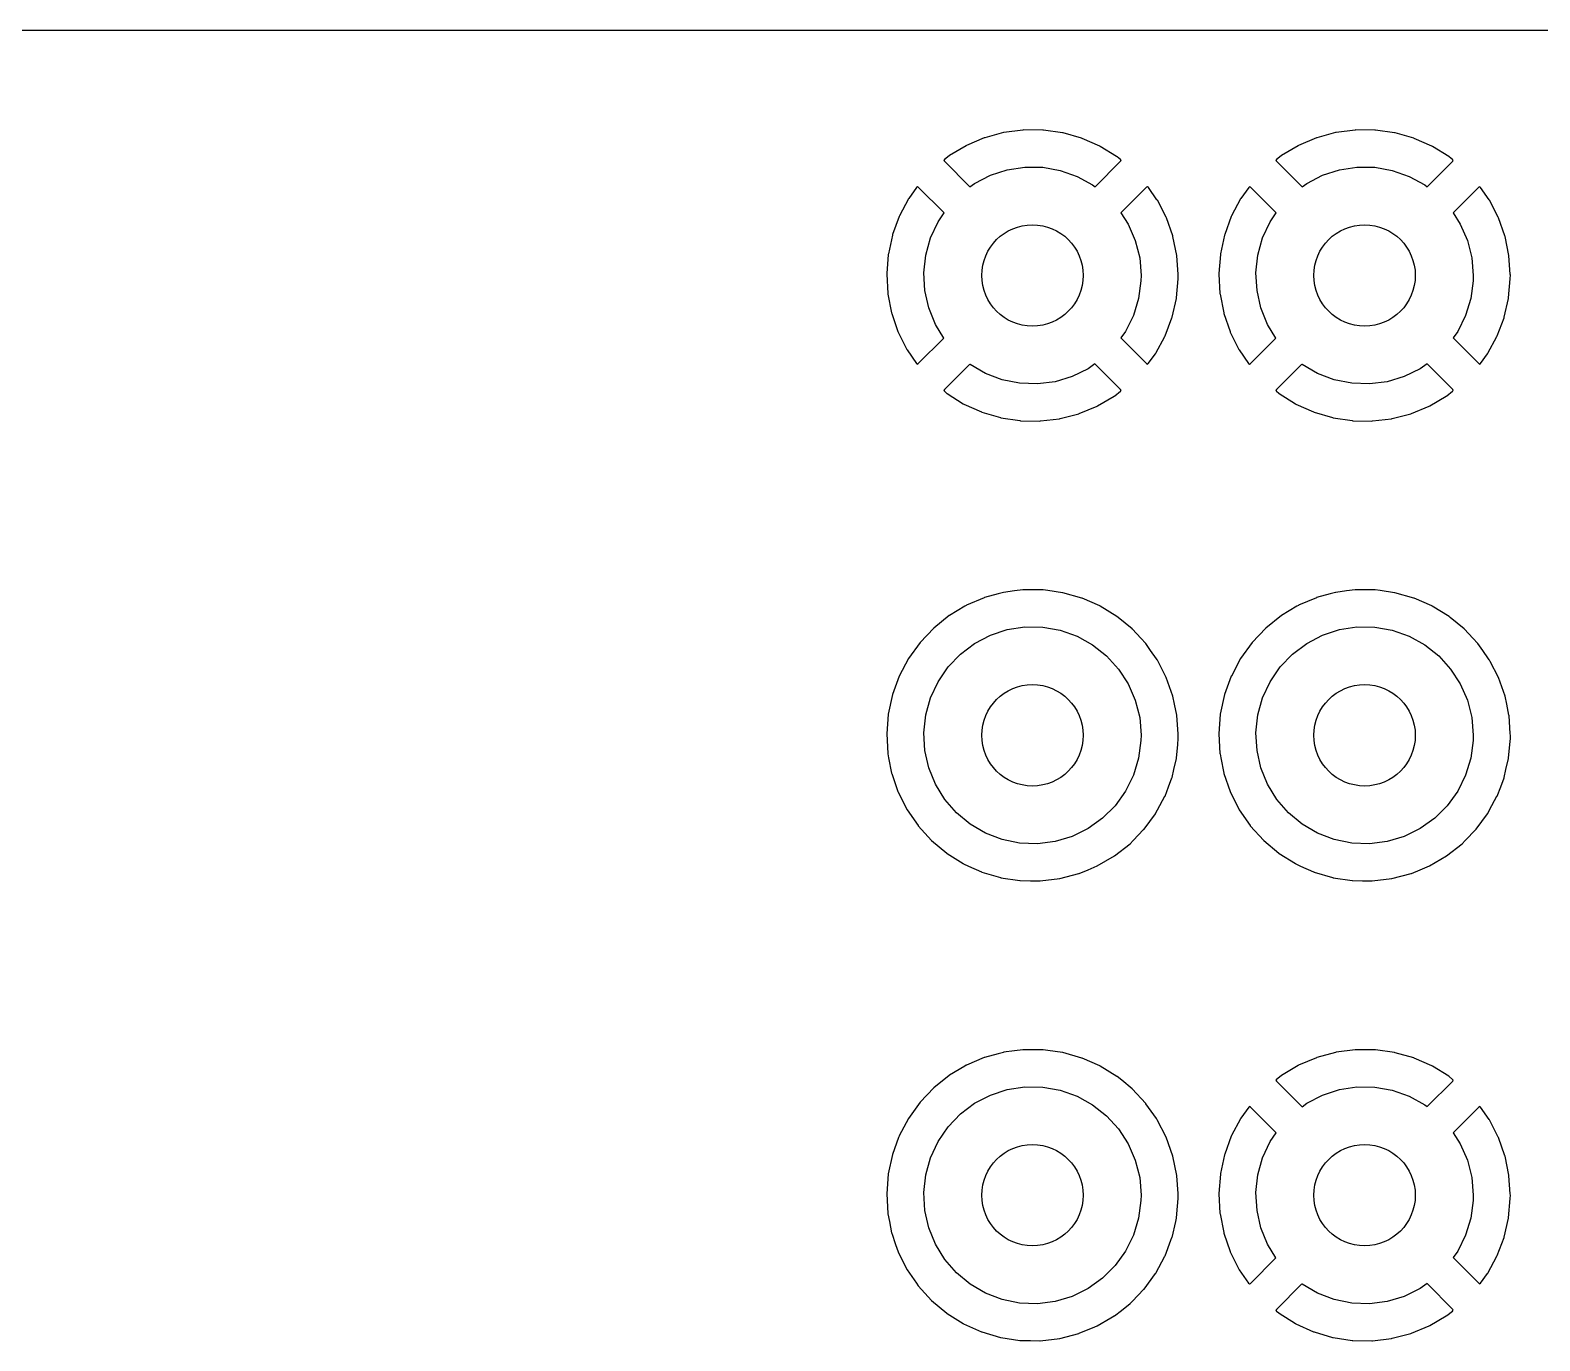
# Model space of a CAD drawing. Extents: x 108 to 192, y -154 to -46.
# Drawn here: x 151.26 to 172.1, y -64.33 to -46.23 of the extents above; entities that cross this region are included whole.
import ezdxf

# ---------------------------------------------------------------- set-up
doc = ezdxf.new("R2010")
doc.units = 0
doc.layers.add('BLACK', color=7, linetype='CONTINUOUS')

msp = doc.modelspace()

# ---------------------------------------------------------------- linework, layer by layer
at = {"layer": 'BLACK', "linetype": 'CONTINUOUS'}
for p, q in [((140.783, -46.2285), (187.326, -46.2285)), ((164.434, -47.7159), (164.19, -47.82)), ((164.442, -47.7131), (164.434, -47.7159)), ((164.698, -47.6431), (164.442, -47.7131)), ((164.706, -47.6415), (164.698, -47.6431)), ((164.969, -47.6068), (164.706, -47.6415)), ((164.978, -47.6063), (164.969, -47.6068)), ((165.243, -47.6077), (164.978, -47.6063)), ((165.252, -47.6083), (165.243, -47.6077)), ((165.514, -47.6457), (165.252, -47.6083)), ((165.523, -47.6475), (165.514, -47.6457)), ((165.778, -47.7201), (165.523, -47.6475)), ((165.786, -47.723), (165.778, -47.7201)), ((166.029, -47.8296), (165.786, -47.723)), ((169.019, -47.7159), (168.775, -47.82)), ((169.027, -47.7131), (169.019, -47.7159)), ((169.283, -47.6431), (169.027, -47.7131)), ((169.291, -47.6415), (169.283, -47.6431)), ((169.554, -47.6068), (169.291, -47.6415)), ((169.563, -47.6063), (169.554, -47.6068)), ((169.828, -47.6077), (169.563, -47.6063)), ((169.837, -47.6083), (169.828, -47.6077)), ((170.099, -47.6457), (169.837, -47.6083)), ((170.108, -47.6475), (170.099, -47.6457)), ((170.363, -47.7201), (170.108, -47.6475)), ((170.371, -47.723), (170.363, -47.7201)), ((170.614, -47.8296), (170.371, -47.723)), ((164.183, -47.8239), (163.955, -47.9601)), ((164.19, -47.82), (164.183, -47.8239)), ((166.036, -47.8336), (166.029, -47.8296)), ((166.262, -47.9722), (166.036, -47.8336)), ((168.768, -47.8239), (168.54, -47.9601)), ((168.775, -47.82), (168.768, -47.8239)), ((170.621, -47.8336), (170.614, -47.8296)), ((170.847, -47.9722), (170.621, -47.8336)), ((163.885, -48.0154), (163.877, -48.0275)), ((163.877, -48.0275), (163.883, -48.0388)), ((163.883, -48.0388), (164.237, -48.3932)), ((163.948, -47.965), (163.885, -48.0154)), ((163.955, -47.9601), (163.948, -47.965)), ((164.752, -48.1558), (164.995, -48.1187)), ((164.995, -48.1187), (165.241, -48.1217)), ((165.241, -48.1217), (165.483, -48.1648)), ((165.964, -48.3921), (166.317, -48.0392)), ((166.269, -47.9771), (166.262, -47.9722)), ((166.316, -48.0158), (166.269, -47.9771)), ((166.324, -48.026), (166.316, -48.0158)), ((166.317, -48.0392), (166.323, -48.0275)), ((166.323, -48.0275), (166.324, -48.026)), ((168.47, -48.0154), (168.462, -48.0275)), ((168.462, -48.0275), (168.468, -48.0388)), ((168.468, -48.0388), (168.822, -48.3932)), ((168.533, -47.965), (168.47, -48.0154)), ((168.54, -47.9601), (168.533, -47.965)), ((169.337, -48.1558), (169.58, -48.1187)), ((169.58, -48.1187), (169.826, -48.1217)), ((169.826, -48.1217), (170.068, -48.1648)), ((170.549, -48.3921), (170.902, -48.0392)), ((170.854, -47.9771), (170.847, -47.9722)), ((170.901, -48.0158), (170.854, -47.9771)), ((170.909, -48.026), (170.901, -48.0158)), ((170.902, -48.0392), (170.909, -48.026)), ((164.237, -48.3932), (164.301, -48.3457)), ((164.301, -48.3457), (164.519, -48.2322)), ((164.519, -48.2322), (164.752, -48.1558)), ((165.483, -48.1648), (165.715, -48.2468)), ((165.715, -48.2468), (165.93, -48.3656)), ((168.822, -48.3932), (168.886, -48.3457)), ((168.886, -48.3457), (169.104, -48.2322)), ((169.104, -48.2322), (169.337, -48.1558)), ((170.068, -48.1648), (170.3, -48.2468)), ((170.3, -48.2468), (170.515, -48.3656)), ((163.387, -48.5582), (163.263, -48.7926)), ((163.392, -48.5509), (163.387, -48.5582)), ((163.5, -48.4004), (163.392, -48.5509)), ((163.512, -48.3915), (163.5, -48.4004)), ((163.524, -48.398), (163.512, -48.3915)), ((163.879, -48.7527), (163.524, -48.398)), ((165.93, -48.3656), (165.964, -48.3921)), ((166.676, -48.3981), (166.322, -48.752)), ((166.69, -48.391), (166.676, -48.3981)), ((166.7, -48.3994), (166.69, -48.391)), ((166.819, -48.5689), (166.7, -48.3994)), ((167.972, -48.5582), (167.848, -48.7926)), ((167.977, -48.5509), (167.972, -48.5582)), ((168.085, -48.4004), (167.977, -48.5509)), ((168.097, -48.3915), (168.085, -48.4004)), ((168.109, -48.398), (168.097, -48.3915)), ((168.464, -48.7527), (168.109, -48.398)), ((170.515, -48.3656), (170.549, -48.3921)), ((171.261, -48.3981), (170.907, -48.752)), ((171.275, -48.391), (171.261, -48.3981)), ((171.285, -48.3994), (171.275, -48.391)), ((171.404, -48.5689), (171.285, -48.3994)), ((163.796, -48.8741), (163.879, -48.7527)), ((166.322, -48.752), (166.422, -48.9062)), ((166.824, -48.5762), (166.819, -48.5689)), ((166.945, -48.8119), (166.824, -48.5762)), ((168.381, -48.8741), (168.464, -48.7527)), ((170.907, -48.752), (171.007, -48.9062)), ((171.409, -48.5762), (171.404, -48.5689)), ((171.53, -48.8119), (171.409, -48.5762)), ((163.26, -48.8004), (163.169, -49.0494)), ((163.263, -48.7926), (163.26, -48.8004)), ((163.692, -49.0971), (163.796, -48.8741)), ((166.422, -48.9062), (166.52, -49.1316)), ((166.949, -48.8197), (166.945, -48.8119)), ((167.037, -49.0697), (166.949, -48.8197)), ((167.845, -48.8004), (167.754, -49.0494)), ((167.848, -48.7926), (167.845, -48.8004)), ((168.277, -49.0971), (168.381, -48.8741)), ((171.007, -48.9062), (171.105, -49.1316)), ((171.534, -48.8197), (171.53, -48.8119)), ((171.622, -49.0697), (171.534, -48.8197)), ((163.166, -49.0577), (163.11, -49.3168)), ((163.169, -49.0494), (163.166, -49.0577)), ((163.627, -49.3339), (163.692, -49.0971)), ((166.52, -49.1316), (166.58, -49.37)), ((167.039, -49.0779), (167.037, -49.0697)), ((167.093, -49.3376), (167.039, -49.0779)), ((167.751, -49.0577), (167.695, -49.3168)), ((167.754, -49.0494), (167.751, -49.0577)), ((168.212, -49.3339), (168.277, -49.0971)), ((171.105, -49.1316), (171.165, -49.37)), ((171.624, -49.0779), (171.622, -49.0697)), ((171.678, -49.3376), (171.624, -49.0779)), ((163.109, -49.3252), (163.088, -49.5897)), ((163.11, -49.3168), (163.109, -49.3252)), ((163.6, -49.5784), (163.627, -49.3339)), ((166.58, -49.37), (166.6, -49.615)), ((167.094, -49.3461), (167.093, -49.3376)), ((167.112, -49.5982), (167.094, -49.3461)), ((167.694, -49.3252), (167.673, -49.5897)), ((167.695, -49.3168), (167.694, -49.3252)), ((168.185, -49.5784), (168.212, -49.3339)), ((171.165, -49.37), (171.185, -49.615)), ((171.679, -49.3461), (171.678, -49.3376)), ((171.697, -49.5982), (171.679, -49.3461)), ((163.088, -49.5897), (163.088, -49.5982)), ((163.088, -49.5982), (163.103, -49.863)), ((163.615, -49.8238), (163.6, -49.5784)), ((167.113, -49.6125), (167.112, -49.5982)), ((167.673, -49.5897), (167.673, -49.5982)), ((167.673, -49.5982), (167.688, -49.863)), ((168.2, -49.8238), (168.185, -49.5784)), ((171.698, -49.6125), (171.697, -49.5982)), ((166.598, -49.6883), (166.566, -49.932)), ((166.6, -49.615), (166.598, -49.6883)), ((167.088, -49.9256), (167.112, -49.6596)), ((167.112, -49.6547), (167.113, -49.6175)), ((167.112, -49.6596), (167.112, -49.6547)), ((167.113, -49.6175), (167.113, -49.6125)), ((171.183, -49.6883), (171.151, -49.932)), ((171.185, -49.615), (171.183, -49.6883)), ((171.673, -49.9256), (171.697, -49.6596)), ((171.697, -49.6547), (171.698, -49.6175)), ((171.697, -49.6596), (171.697, -49.6547)), ((171.698, -49.6175), (171.698, -49.6125)), ((163.103, -49.863), (163.104, -49.8715)), ((163.104, -49.8715), (163.155, -50.1317)), ((163.669, -50.0636), (163.615, -49.8238)), ((166.566, -49.932), (166.495, -50.1672)), ((167.028, -50.1925), (167.087, -49.934)), ((167.087, -49.934), (167.088, -49.9256)), ((167.688, -49.863), (167.689, -49.8715)), ((167.689, -49.8715), (167.74, -50.1317)), ((168.254, -50.0636), (168.2, -49.8238)), ((171.151, -49.932), (171.08, -50.1672)), ((171.613, -50.1925), (171.672, -49.934)), ((171.672, -49.934), (171.673, -49.9256)), ((163.155, -50.1317), (163.157, -50.14)), ((163.157, -50.14), (163.243, -50.3909)), ((163.761, -50.2913), (163.669, -50.0636)), ((166.495, -50.1672), (166.386, -50.3876)), ((166.932, -50.4488), (167.025, -50.2007)), ((167.025, -50.2007), (167.028, -50.1925)), ((167.74, -50.1317), (167.742, -50.14)), ((167.742, -50.14), (167.828, -50.3909)), ((168.346, -50.2913), (168.254, -50.0636)), ((171.08, -50.1672), (170.971, -50.3876)), ((171.517, -50.4488), (171.61, -50.2007)), ((171.61, -50.2007), (171.613, -50.1925)), ((163.243, -50.3909), (163.246, -50.3988)), ((163.246, -50.3988), (163.366, -50.6357)), ((163.876, -50.4794), (163.761, -50.2913)), ((166.386, -50.3876), (166.321, -50.4772)), ((167.828, -50.3909), (167.831, -50.3988)), ((167.831, -50.3988), (167.951, -50.6357)), ((168.461, -50.4794), (168.346, -50.2913)), ((170.971, -50.3876), (170.906, -50.4772)), ((163.366, -50.6357), (163.37, -50.6431)), ((163.37, -50.6431), (163.499, -50.8312)), ((163.523, -50.8324), (163.876, -50.4794)), ((166.321, -50.4772), (166.676, -50.8315)), ((166.801, -50.6897), (166.928, -50.4566)), ((166.928, -50.4566), (166.932, -50.4488)), ((167.951, -50.6357), (167.955, -50.6431)), ((167.955, -50.6431), (168.084, -50.8312)), ((168.108, -50.8324), (168.461, -50.4794)), ((170.906, -50.4772), (171.261, -50.8315)), ((171.386, -50.6897), (171.513, -50.4566)), ((171.513, -50.4566), (171.517, -50.4488)), ((163.499, -50.8312), (163.51, -50.8396)), ((163.51, -50.8396), (163.523, -50.8324)), ((164.235, -50.8396), (163.883, -51.1913)), ((164.24, -50.8437), (164.235, -50.8396)), ((164.452, -50.9677), (164.24, -50.8437)), ((165.962, -50.8363), (165.868, -50.9034)), ((166.317, -51.1908), (165.962, -50.8363)), ((166.676, -50.8315), (166.688, -50.8382)), ((166.688, -50.8382), (166.699, -50.8295)), ((166.699, -50.8295), (166.797, -50.6969)), ((166.797, -50.6969), (166.801, -50.6897)), ((168.084, -50.8312), (168.095, -50.8396)), ((168.095, -50.8396), (168.108, -50.8324)), ((168.82, -50.8396), (168.468, -51.1913)), ((168.825, -50.8437), (168.82, -50.8396)), ((169.037, -50.9677), (168.825, -50.8437)), ((170.547, -50.8363), (170.453, -50.9034)), ((170.902, -51.1908), (170.547, -50.8363)), ((171.261, -50.8315), (171.273, -50.8382)), ((171.273, -50.8382), (171.284, -50.8295)), ((171.284, -50.8295), (171.382, -50.6969)), ((171.382, -50.6969), (171.386, -50.6897)), ((164.682, -51.0554), (164.452, -50.9677)), ((164.922, -51.1044), (164.682, -51.0554)), ((165.647, -51.0116), (165.412, -51.0822)), ((165.868, -50.9034), (165.647, -51.0116)), ((169.267, -51.0554), (169.037, -50.9677)), ((169.507, -51.1044), (169.267, -51.0554)), ((170.232, -51.0116), (169.997, -51.0822)), ((170.453, -50.9034), (170.232, -51.0116)), ((163.883, -51.1913), (163.876, -51.2047)), ((163.876, -51.2047), (163.883, -51.2146)), ((163.883, -51.2146), (163.914, -51.2406)), ((163.914, -51.2406), (163.921, -51.2456)), ((163.921, -51.2456), (164.145, -51.3865)), ((165.168, -51.1135), (164.922, -51.1044)), ((165.412, -51.0822), (165.168, -51.1135)), ((166.235, -51.277), (166.315, -51.2143)), ((166.315, -51.2143), (166.322, -51.2047)), ((166.323, -51.2024), (166.317, -51.1908)), ((166.322, -51.2047), (166.323, -51.2024)), ((168.468, -51.1913), (168.461, -51.2047)), ((168.461, -51.2047), (168.468, -51.2146)), ((168.468, -51.2146), (168.499, -51.2406)), ((168.499, -51.2406), (168.506, -51.2456)), ((168.506, -51.2456), (168.73, -51.3865)), ((169.753, -51.1135), (169.507, -51.1044)), ((169.997, -51.0822), (169.753, -51.1135)), ((170.82, -51.277), (170.9, -51.2143)), ((170.9, -51.2143), (170.908, -51.2024)), ((170.908, -51.2024), (170.902, -51.1908)), ((164.145, -51.3865), (164.153, -51.3906)), ((164.153, -51.3906), (164.395, -51.4997)), ((165.746, -51.5209), (165.991, -51.4194)), ((165.991, -51.4194), (165.999, -51.4156)), ((165.999, -51.4156), (166.228, -51.2818)), ((166.228, -51.2818), (166.235, -51.277)), ((168.73, -51.3865), (168.738, -51.3906)), ((168.738, -51.3906), (168.98, -51.4997)), ((170.331, -51.5209), (170.576, -51.4194)), ((170.576, -51.4194), (170.584, -51.4156)), ((170.584, -51.4156), (170.813, -51.2818)), ((170.813, -51.2818), (170.82, -51.277)), ((164.395, -51.4997), (164.403, -51.5027)), ((164.403, -51.5027), (164.657, -51.578)), ((164.657, -51.578), (164.665, -51.5799)), ((164.665, -51.5799), (164.927, -51.62)), ((164.927, -51.62), (164.936, -51.6207)), ((164.936, -51.6207), (165.201, -51.6249)), ((165.201, -51.6249), (165.21, -51.6244)), ((165.21, -51.6244), (165.473, -51.5926)), ((165.473, -51.5926), (165.481, -51.591)), ((165.481, -51.591), (165.738, -51.5237)), ((165.738, -51.5237), (165.746, -51.5209)), ((168.98, -51.4997), (168.988, -51.5027)), ((168.988, -51.5027), (169.242, -51.578)), ((169.242, -51.578), (169.25, -51.5799)), ((169.25, -51.5799), (169.512, -51.62)), ((169.512, -51.62), (169.521, -51.6207)), ((169.521, -51.6207), (169.786, -51.6249)), ((169.786, -51.6249), (169.795, -51.6244)), ((169.795, -51.6244), (170.058, -51.5926)), ((170.058, -51.5926), (170.066, -51.591)), ((170.066, -51.591), (170.323, -51.5237)), ((170.323, -51.5237), (170.331, -51.5209)), ((164.85, -53.972), (164.702, -53.9915)), ((164.969, -53.9563), (164.85, -53.972)), ((164.974, -53.9558), (164.969, -53.9563)), ((164.969, -53.9563), (164.969, -53.9563)), ((164.978, -53.9558), (164.974, -53.9558)), ((165.104, -53.9565), (164.978, -53.9558)), ((164.978, -53.9558), (164.978, -53.9558)), ((165.247, -53.9572), (165.104, -53.9565)), ((165.314, -53.9667), (165.247, -53.9572)), ((165.514, -53.9952), (165.314, -53.9667)), ((169.435, -53.972), (169.287, -53.9915)), ((169.554, -53.9563), (169.435, -53.972)), ((169.559, -53.9558), (169.554, -53.9563)), ((169.554, -53.9563), (169.554, -53.9563)), ((169.563, -53.9558), (169.559, -53.9558)), ((169.689, -53.9565), (169.563, -53.9558)), ((169.563, -53.9558), (169.563, -53.9558)), ((169.832, -53.9572), (169.689, -53.9565)), ((169.899, -53.9667), (169.832, -53.9572)), ((170.099, -53.9952), (169.899, -53.9667)), ((164.166, -54.1831), (163.955, -54.3097)), ((164.186, -54.1712), (164.166, -54.1831)), ((164.19, -54.1695), (164.186, -54.1712)), ((164.434, -54.0655), (164.19, -54.1695)), ((164.19, -54.1695), (164.19, -54.1695)), ((164.438, -54.0638), (164.434, -54.0655)), ((164.625, -54.0126), (164.438, -54.0638)), ((164.698, -53.9927), (164.625, -54.0126)), ((164.702, -53.9915), (164.698, -53.9927)), ((164.698, -53.9927), (164.698, -53.9927)), ((165.519, -53.9958), (165.514, -53.9952)), ((165.514, -53.9952), (165.514, -53.9952)), ((165.782, -54.0708), (165.519, -53.9958)), ((165.786, -54.0725), (165.782, -54.0708)), ((166.029, -54.1792), (165.786, -54.0725)), ((165.786, -54.0725), (165.786, -54.0725)), ((166.033, -54.1809), (166.029, -54.1792)), ((166.266, -54.324), (166.033, -54.1809)), ((168.751, -54.1831), (168.54, -54.3097)), ((168.771, -54.1712), (168.751, -54.1831)), ((168.775, -54.1695), (168.771, -54.1712)), ((169.019, -54.0655), (168.775, -54.1695)), ((168.775, -54.1695), (168.775, -54.1695)), ((169.023, -54.0638), (169.019, -54.0655)), ((169.21, -54.0126), (169.023, -54.0638)), ((169.283, -53.9927), (169.21, -54.0126)), ((169.287, -53.9915), (169.283, -53.9927)), ((169.283, -53.9927), (169.283, -53.9927)), ((170.104, -53.9958), (170.099, -53.9952)), ((170.099, -53.9952), (170.099, -53.9952)), ((170.367, -54.0708), (170.104, -53.9958)), ((170.371, -54.0725), (170.367, -54.0708)), ((170.614, -54.1792), (170.371, -54.0725)), ((170.371, -54.0725), (170.371, -54.0725)), ((170.618, -54.1809), (170.614, -54.1792)), ((170.851, -54.324), (170.618, -54.1809)), ((163.951, -54.3119), (163.737, -54.4831)), ((163.955, -54.3097), (163.951, -54.3119)), ((163.955, -54.3097), (163.955, -54.3097)), ((166.284, -54.3386), (166.266, -54.324)), ((166.475, -54.4947), (166.284, -54.3386)), ((168.536, -54.3119), (168.322, -54.4831)), ((168.54, -54.3097), (168.536, -54.3119)), ((168.54, -54.3097), (168.54, -54.3097)), ((170.869, -54.3386), (170.851, -54.324)), ((171.06, -54.4947), (170.869, -54.3386)), ((163.737, -54.4831), (163.549, -54.6817)), ((164.301, -54.6957), (164.519, -54.5822)), ((164.519, -54.5822), (164.752, -54.5058)), ((164.752, -54.5058), (164.995, -54.4687)), ((164.995, -54.4687), (165.241, -54.4717)), ((165.241, -54.4717), (165.483, -54.5148)), ((165.483, -54.5148), (165.715, -54.5968)), ((165.715, -54.5968), (165.93, -54.7156)), ((166.478, -54.4974), (166.475, -54.4947)), ((166.475, -54.4947), (166.475, -54.4947)), ((166.481, -54.5006), (166.478, -54.4974)), ((166.594, -54.6226), (166.481, -54.5006)), ((166.481, -54.5006), (166.481, -54.5006)), ((168.322, -54.4831), (168.134, -54.6817)), ((168.886, -54.6957), (169.104, -54.5822)), ((169.104, -54.5822), (169.337, -54.5058)), ((169.337, -54.5058), (169.58, -54.4687)), ((169.58, -54.4687), (169.826, -54.4717)), ((169.826, -54.4717), (170.068, -54.5148)), ((170.068, -54.5148), (170.3, -54.5968)), ((170.3, -54.5968), (170.515, -54.7156)), ((171.063, -54.4974), (171.06, -54.4947)), ((171.06, -54.4947), (171.06, -54.4947)), ((171.066, -54.5006), (171.063, -54.4974)), ((171.179, -54.6226), (171.066, -54.5006)), ((171.066, -54.5006), (171.066, -54.5006)), ((163.549, -54.6817), (163.389, -54.9041)), ((164.104, -54.8433), (164.301, -54.6957)), ((165.93, -54.7156), (166.123, -54.868)), ((166.665, -54.6981), (166.594, -54.6226)), ((166.731, -54.792), (166.665, -54.6981)), ((166.812, -54.9079), (166.731, -54.792)), ((168.134, -54.6817), (167.974, -54.9041)), ((168.689, -54.8433), (168.886, -54.6957)), ((170.515, -54.7156), (170.708, -54.868)), ((171.25, -54.6981), (171.179, -54.6226)), ((171.316, -54.792), (171.25, -54.6981)), ((171.397, -54.9079), (171.316, -54.792)), ((163.389, -54.9041), (163.261, -55.1462)), ((163.796, -55.2241), (163.934, -55.021)), ((163.934, -55.021), (164.104, -54.8433)), ((166.123, -54.868), (166.288, -55.0498)), ((166.822, -54.9221), (166.812, -54.9079)), ((166.824, -54.9259), (166.822, -54.9221)), ((166.833, -54.9443), (166.824, -54.9259)), ((166.824, -54.9259), (166.824, -54.9259)), ((166.948, -55.1655), (166.833, -54.9443)), ((167.974, -54.9041), (167.846, -55.1462)), ((168.381, -55.2241), (168.519, -55.021)), ((168.519, -55.021), (168.689, -54.8433)), ((170.708, -54.868), (170.873, -55.0498)), ((171.407, -54.9221), (171.397, -54.9079)), ((171.409, -54.9259), (171.407, -54.9221)), ((171.418, -54.9443), (171.409, -54.9259)), ((171.409, -54.9259), (171.409, -54.9259)), ((171.533, -55.1655), (171.418, -54.9443)), ((163.259, -55.1502), (163.168, -55.3993)), ((163.261, -55.1462), (163.259, -55.1502)), ((163.259, -55.1502), (163.259, -55.1502)), ((163.692, -55.4471), (163.796, -55.2241)), ((166.288, -55.0498), (166.422, -55.2562)), ((167.039, -55.4236), (166.948, -55.1655)), ((167.844, -55.1502), (167.753, -55.3993)), ((167.846, -55.1462), (167.844, -55.1502)), ((167.844, -55.1502), (167.844, -55.1502)), ((168.277, -55.4471), (168.381, -55.2241)), ((170.873, -55.0498), (171.007, -55.2562)), ((171.624, -55.4236), (171.533, -55.1655)), ((163.167, -55.4033), (163.108, -55.6709)), ((163.168, -55.3993), (163.167, -55.4033)), ((166.422, -55.2562), (166.52, -55.4816)), ((167.062, -55.5351), (167.039, -55.4236)), ((167.752, -55.4033), (167.693, -55.6709)), ((167.753, -55.3993), (167.752, -55.4033)), ((171.007, -55.2562), (171.105, -55.4816)), ((171.647, -55.5351), (171.624, -55.4236)), ((163.627, -55.6839), (163.692, -55.4471)), ((166.52, -55.4816), (166.58, -55.72)), ((167.093, -55.6866), (167.062, -55.5351)), ((168.212, -55.6839), (168.277, -55.4471)), ((171.105, -55.4816), (171.165, -55.72)), ((171.678, -55.6866), (171.647, -55.5351)), ((163.108, -55.6709), (163.087, -55.9439)), ((163.6, -55.9284), (163.627, -55.6839)), ((166.58, -55.72), (166.6, -55.965)), ((167.095, -55.6918), (167.093, -55.6866)), ((167.112, -55.9439), (167.095, -55.6918)), ((167.693, -55.6709), (167.672, -55.9439)), ((168.185, -55.9284), (168.212, -55.6839)), ((171.165, -55.72), (171.185, -55.965)), ((171.68, -55.6918), (171.678, -55.6866)), ((171.697, -55.9439), (171.68, -55.6918)), ((163.087, -55.9439), (163.103, -56.2173)), ((163.615, -56.1738), (163.6, -55.9284)), ((166.598, -56.0383), (166.566, -56.282)), ((166.6, -55.965), (166.598, -56.0383)), ((167.105, -56.0931), (167.113, -56.0096)), ((167.113, -55.965), (167.112, -55.9439)), ((167.113, -56.0072), (167.113, -55.965)), ((167.113, -56.0096), (167.113, -56.0072)), ((167.113, -56.0096), (167.113, -56.0096)), ((167.672, -55.9439), (167.688, -56.2173)), ((168.2, -56.1738), (168.185, -55.9284)), ((171.183, -56.0383), (171.151, -56.282)), ((171.185, -55.965), (171.183, -56.0383)), ((171.69, -56.0931), (171.698, -56.0096)), ((171.698, -55.965), (171.697, -55.9439)), ((171.698, -56.0072), (171.698, -55.965)), ((171.698, -56.0096), (171.698, -56.0072)), ((171.698, -56.0096), (171.698, -56.0096)), ((163.103, -56.2173), (163.104, -56.2215)), ((163.104, -56.2215), (163.104, -56.2215)), ((163.104, -56.2215), (163.114, -56.2757)), ((163.669, -56.4136), (163.615, -56.1738)), ((167.088, -56.2799), (167.105, -56.0931)), ((167.688, -56.2173), (167.689, -56.2215)), ((167.689, -56.2215), (167.689, -56.2215)), ((167.689, -56.2215), (167.699, -56.2757)), ((168.254, -56.4136), (168.2, -56.1738)), ((171.673, -56.2799), (171.69, -56.0931)), ((163.114, -56.2757), (163.155, -56.4861)), ((163.761, -56.6413), (163.669, -56.4136)), ((166.566, -56.282), (166.495, -56.5172)), ((167.027, -56.5469), (167.052, -56.4384)), ((167.052, -56.4384), (167.087, -56.2841)), ((167.087, -56.2841), (167.088, -56.2799)), ((167.087, -56.2841), (167.087, -56.2841)), ((167.699, -56.2757), (167.74, -56.4861)), ((168.346, -56.6413), (168.254, -56.4136)), ((171.151, -56.282), (171.08, -56.5172)), ((171.612, -56.5469), (171.637, -56.4384)), ((171.637, -56.4384), (171.672, -56.2841)), ((171.672, -56.2841), (171.673, -56.2799)), ((171.672, -56.2841), (171.672, -56.2841)), ((163.155, -56.4861), (163.157, -56.4901)), ((163.157, -56.4901), (163.157, -56.4901)), ((163.157, -56.4901), (163.243, -56.7411)), ((163.89, -56.8509), (163.761, -56.6413)), ((166.495, -56.5172), (166.386, -56.7376)), ((166.93, -56.8031), (166.979, -56.675)), ((166.979, -56.675), (167.026, -56.5509)), ((167.026, -56.5509), (167.027, -56.5469)), ((167.026, -56.5509), (167.026, -56.5509)), ((167.74, -56.4861), (167.742, -56.4901)), ((167.742, -56.4901), (167.742, -56.4901)), ((167.742, -56.4901), (167.828, -56.7411)), ((168.475, -56.8509), (168.346, -56.6413)), ((171.08, -56.5172), (170.971, -56.7376)), ((171.515, -56.8031), (171.564, -56.675)), ((171.564, -56.675), (171.611, -56.5509)), ((171.611, -56.5509), (171.612, -56.5469)), ((171.611, -56.5509), (171.611, -56.5509)), ((163.243, -56.7411), (163.244, -56.7451)), ((163.244, -56.7451), (163.367, -56.9898)), ((164.051, -57.0367), (163.89, -56.8509)), ((166.386, -56.7376), (166.242, -56.9372)), ((166.827, -56.9933), (166.928, -56.8068)), ((166.928, -56.8068), (166.93, -56.8031)), ((166.928, -56.8068), (166.928, -56.8068)), ((167.828, -56.7411), (167.829, -56.7451)), ((167.829, -56.7451), (167.952, -56.9898)), ((168.636, -57.0367), (168.475, -56.8509)), ((170.971, -56.7376), (170.827, -56.9372)), ((171.412, -56.9933), (171.513, -56.8068)), ((171.513, -56.8068), (171.515, -56.8031)), ((171.513, -56.8068), (171.513, -56.8068)), ((163.367, -56.9898), (163.37, -56.9933)), ((163.37, -56.9933), (163.37, -56.9933)), ((163.37, -56.9933), (163.52, -57.212)), ((164.24, -57.1937), (164.051, -57.0367)), ((166.242, -56.9372), (166.068, -57.1107)), ((166.64, -57.261), (166.797, -57.0472)), ((166.797, -57.0472), (166.8, -57.0437)), ((166.8, -57.0437), (166.827, -56.9933)), ((167.952, -56.9898), (167.955, -56.9933)), ((167.955, -56.9933), (167.955, -56.9933)), ((167.955, -56.9933), (168.105, -57.212)), ((168.825, -57.1937), (168.636, -57.0367)), ((170.827, -56.9372), (170.653, -57.1107)), ((171.225, -57.261), (171.382, -57.0472)), ((171.382, -57.0472), (171.385, -57.0437)), ((171.385, -57.0437), (171.412, -56.9933)), ((163.52, -57.212), (163.522, -57.2155)), ((163.522, -57.2155), (163.707, -57.418)), ((164.452, -57.3177), (164.24, -57.1937)), ((165.868, -57.2534), (165.647, -57.3616)), ((166.068, -57.1107), (165.868, -57.2534)), ((166.489, -57.418), (166.635, -57.2675)), ((166.635, -57.2675), (166.638, -57.2644)), ((166.638, -57.2644), (166.64, -57.261)), ((166.64, -57.261), (166.64, -57.261)), ((168.105, -57.212), (168.107, -57.2155)), ((168.107, -57.2155), (168.292, -57.418)), ((169.037, -57.3177), (168.825, -57.1937)), ((170.453, -57.2534), (170.232, -57.3616)), ((170.653, -57.1107), (170.453, -57.2534)), ((171.074, -57.418), (171.22, -57.2675)), ((171.22, -57.2675), (171.223, -57.2644)), ((171.223, -57.2644), (171.225, -57.261)), ((171.225, -57.261), (171.225, -57.261)), ((163.707, -57.418), (163.917, -57.5937)), ((164.682, -57.4054), (164.452, -57.3177)), ((164.922, -57.4544), (164.682, -57.4054)), ((165.168, -57.4635), (164.922, -57.4544)), ((165.412, -57.4322), (165.168, -57.4635)), ((165.647, -57.3616), (165.412, -57.4322)), ((166.232, -57.6301), (166.447, -57.4611)), ((166.447, -57.4611), (166.489, -57.418)), ((168.292, -57.418), (168.502, -57.5937)), ((169.267, -57.4054), (169.037, -57.3177)), ((169.507, -57.4544), (169.267, -57.4054)), ((169.753, -57.4635), (169.507, -57.4544)), ((169.997, -57.4322), (169.753, -57.4635)), ((170.232, -57.3616), (169.997, -57.4322)), ((170.817, -57.6301), (171.032, -57.4611)), ((171.032, -57.4611), (171.074, -57.418)), ((163.917, -57.5937), (163.92, -57.596)), ((163.92, -57.596), (164.145, -57.737)), ((165.995, -57.7682), (166.232, -57.6301)), ((168.502, -57.5937), (168.505, -57.596)), ((168.505, -57.596), (168.73, -57.737)), ((170.58, -57.7682), (170.817, -57.6301)), ((164.145, -57.737), (164.145, -57.737)), ((164.145, -57.737), (164.149, -57.7392)), ((164.149, -57.7392), (164.217, -57.7699)), ((164.217, -57.7699), (164.394, -57.8502)), ((164.394, -57.8502), (164.394, -57.8502)), ((164.394, -57.8502), (164.398, -57.8519)), ((164.398, -57.8519), (164.402, -57.8531)), ((164.402, -57.8531), (164.402, -57.8531)), ((164.402, -57.8531), (164.657, -57.9285)), ((164.657, -57.9285), (164.657, -57.9285)), ((164.657, -57.9285), (164.661, -57.9297)), ((164.661, -57.9297), (164.665, -57.9304)), ((164.665, -57.9304), (164.665, -57.9304)), ((164.665, -57.9304), (164.927, -57.9705)), ((165.477, -57.9425), (165.742, -57.873)), ((165.742, -57.873), (165.746, -57.8714)), ((165.746, -57.8714), (165.869, -57.8206)), ((165.746, -57.8714), (165.746, -57.8714)), ((165.869, -57.8206), (165.995, -57.7682)), ((168.73, -57.737), (168.73, -57.737)), ((168.73, -57.737), (168.734, -57.7392)), ((168.734, -57.7392), (168.802, -57.7699)), ((168.802, -57.7699), (168.979, -57.8502)), ((168.979, -57.8502), (168.979, -57.8502)), ((168.979, -57.8502), (168.983, -57.8519)), ((168.983, -57.8519), (168.987, -57.8531)), ((168.987, -57.8531), (168.987, -57.8531)), ((168.987, -57.8531), (169.242, -57.9285)), ((169.242, -57.9285), (169.242, -57.9285)), ((169.242, -57.9285), (169.246, -57.9297)), ((169.246, -57.9297), (169.25, -57.9304)), ((169.25, -57.9304), (169.25, -57.9304)), ((169.25, -57.9304), (169.512, -57.9705)), ((170.062, -57.9425), (170.327, -57.873)), ((170.327, -57.873), (170.331, -57.8714)), ((170.331, -57.8714), (170.454, -57.8206)), ((170.331, -57.8714), (170.331, -57.8714)), ((170.454, -57.8206), (170.58, -57.7682)), ((164.927, -57.9705), (164.927, -57.9705)), ((164.927, -57.9705), (164.932, -57.9711)), ((164.932, -57.9711), (165.071, -57.9733)), ((165.071, -57.9733), (165.201, -57.9754)), ((165.201, -57.9754), (165.201, -57.9754)), ((165.201, -57.9754), (165.205, -57.9754)), ((165.205, -57.9754), (165.477, -57.9425)), ((169.512, -57.9705), (169.512, -57.9705)), ((169.512, -57.9705), (169.517, -57.9711)), ((169.517, -57.9711), (169.656, -57.9733)), ((169.656, -57.9733), (169.786, -57.9754)), ((169.786, -57.9754), (169.786, -57.9754)), ((169.786, -57.9754), (169.79, -57.9754)), ((169.79, -57.9754), (170.062, -57.9425)), ((164.434, -60.4155), (164.19, -60.5195)), ((164.438, -60.4138), (164.434, -60.4155)), ((164.625, -60.3626), (164.438, -60.4138)), ((164.698, -60.3427), (164.625, -60.3626)), ((164.702, -60.3415), (164.698, -60.3427)), ((164.698, -60.3427), (164.698, -60.3427)), ((164.85, -60.322), (164.702, -60.3415)), ((164.969, -60.3063), (164.85, -60.322)), ((164.974, -60.3058), (164.969, -60.3063)), ((164.969, -60.3063), (164.969, -60.3063)), ((164.978, -60.3058), (164.974, -60.3058)), ((165.104, -60.3065), (164.978, -60.3058)), ((164.978, -60.3058), (164.978, -60.3058)), ((165.247, -60.3072), (165.104, -60.3065)), ((165.314, -60.3167), (165.247, -60.3072)), ((165.514, -60.3452), (165.314, -60.3167)), ((165.519, -60.3458), (165.514, -60.3452)), ((165.514, -60.3452), (165.514, -60.3452)), ((165.782, -60.4208), (165.519, -60.3458)), ((165.786, -60.4225), (165.782, -60.4208)), ((166.029, -60.5292), (165.786, -60.4225)), ((165.786, -60.4225), (165.786, -60.4225)), ((169.019, -60.4159), (168.775, -60.52)), ((169.027, -60.4131), (169.019, -60.4159)), ((169.283, -60.3431), (169.027, -60.4131)), ((169.291, -60.3415), (169.283, -60.3431)), ((169.554, -60.3068), (169.291, -60.3415)), ((169.563, -60.3063), (169.554, -60.3068)), ((169.828, -60.3077), (169.563, -60.3063)), ((169.837, -60.3083), (169.828, -60.3077)), ((170.099, -60.3457), (169.837, -60.3083)), ((170.108, -60.3475), (170.099, -60.3457)), ((170.363, -60.4201), (170.108, -60.3475)), ((170.371, -60.423), (170.363, -60.4201)), ((170.614, -60.5296), (170.371, -60.423)), ((164.166, -60.5331), (163.955, -60.6597)), ((164.186, -60.5212), (164.166, -60.5331)), ((164.19, -60.5195), (164.186, -60.5212)), ((164.19, -60.5195), (164.19, -60.5195)), ((166.033, -60.5309), (166.029, -60.5292)), ((166.266, -60.674), (166.033, -60.5309)), ((168.768, -60.5239), (168.54, -60.6601)), ((168.775, -60.52), (168.768, -60.5239)), ((170.621, -60.5336), (170.614, -60.5296)), ((170.847, -60.6722), (170.621, -60.5336)), ((163.737, -60.8331), (163.549, -61.0317)), ((163.951, -60.6619), (163.737, -60.8331)), ((163.955, -60.6597), (163.951, -60.6619)), ((163.955, -60.6597), (163.955, -60.6597)), ((164.519, -60.9322), (164.752, -60.8558)), ((164.752, -60.8558), (164.995, -60.8187)), ((164.995, -60.8187), (165.241, -60.8217)), ((165.241, -60.8217), (165.483, -60.8648)), ((166.27, -60.6767), (166.266, -60.674)), ((166.332, -60.7275), (166.27, -60.6767)), ((166.475, -60.8447), (166.332, -60.7275)), ((166.478, -60.8474), (166.475, -60.8447)), ((166.475, -60.8447), (166.475, -60.8447)), ((166.665, -61.0481), (166.478, -60.8474)), ((168.47, -60.7154), (168.462, -60.7275)), ((168.462, -60.7275), (168.468, -60.7388)), ((168.468, -60.7388), (168.822, -61.0932)), ((168.533, -60.665), (168.47, -60.7154)), ((168.54, -60.6601), (168.533, -60.665)), ((169.104, -60.9322), (169.337, -60.8558)), ((169.337, -60.8558), (169.58, -60.8187)), ((169.58, -60.8187), (169.826, -60.8217)), ((169.826, -60.8217), (170.068, -60.8648)), ((170.549, -61.0921), (170.902, -60.7392)), ((170.854, -60.6771), (170.847, -60.6722)), ((170.901, -60.7158), (170.854, -60.6771)), ((170.909, -60.726), (170.901, -60.7158)), ((170.902, -60.7392), (170.909, -60.726)), ((163.549, -61.0317), (163.389, -61.2541)), ((164.104, -61.1933), (164.301, -61.0457)), ((164.301, -61.0457), (164.519, -60.9322)), ((165.483, -60.8648), (165.715, -60.9468)), ((165.715, -60.9468), (165.93, -61.0656)), ((165.93, -61.0656), (166.123, -61.218)), ((166.667, -61.0516), (166.665, -61.0481)), ((166.812, -61.2579), (166.667, -61.0516)), ((168.822, -61.0932), (168.886, -61.0457)), ((168.886, -61.0457), (169.104, -60.9322)), ((170.068, -60.8648), (170.3, -60.9468)), ((170.3, -60.9468), (170.515, -61.0656)), ((170.515, -61.0656), (170.549, -61.0921)), ((163.389, -61.2541), (163.261, -61.4962)), ((163.934, -61.371), (164.104, -61.1933)), ((166.123, -61.218), (166.288, -61.3998)), ((166.822, -61.2721), (166.812, -61.2579)), ((166.948, -61.5155), (166.822, -61.2721)), ((167.972, -61.2582), (167.848, -61.4926)), ((167.977, -61.2509), (167.972, -61.2582)), ((168.085, -61.1004), (167.977, -61.2509)), ((168.097, -61.0915), (168.085, -61.1004)), ((168.109, -61.098), (168.097, -61.0915)), ((168.464, -61.4527), (168.109, -61.098)), ((171.261, -61.0981), (170.907, -61.452)), ((171.275, -61.091), (171.261, -61.0981)), ((171.285, -61.0994), (171.275, -61.091)), ((171.404, -61.2689), (171.285, -61.0994)), ((171.409, -61.2762), (171.404, -61.2689)), ((171.53, -61.5119), (171.409, -61.2762)), ((163.796, -61.5741), (163.934, -61.371)), ((166.288, -61.3998), (166.422, -61.6062)), ((168.381, -61.5741), (168.464, -61.4527)), ((170.907, -61.452), (171.007, -61.6062)), ((163.252, -61.5195), (163.167, -61.7533)), ((163.259, -61.5002), (163.252, -61.5195)), ((163.261, -61.4962), (163.259, -61.5002)), ((163.259, -61.5002), (163.259, -61.5002)), ((163.692, -61.7971), (163.796, -61.5741)), ((166.422, -61.6062), (166.52, -61.8316)), ((167.039, -61.7736), (166.948, -61.5155)), ((167.845, -61.5004), (167.754, -61.7494)), ((167.848, -61.4926), (167.845, -61.5004)), ((168.277, -61.7971), (168.381, -61.5741)), ((171.007, -61.6062), (171.105, -61.8316)), ((171.534, -61.5197), (171.53, -61.5119)), ((171.622, -61.7697), (171.534, -61.5197)), ((163.167, -61.7533), (163.108, -62.0209)), ((163.627, -62.0339), (163.692, -61.7971)), ((166.52, -61.8316), (166.58, -62.07)), ((167.095, -62.0418), (167.039, -61.7736)), ((167.751, -61.7577), (167.695, -62.0168)), ((167.754, -61.7494), (167.751, -61.7577)), ((168.212, -62.0339), (168.277, -61.7971)), ((171.105, -61.8316), (171.165, -62.07)), ((171.624, -61.7779), (171.622, -61.7697)), ((171.678, -62.0376), (171.624, -61.7779)), ((163.108, -62.0209), (163.087, -62.2939)), ((163.6, -62.2784), (163.627, -62.0339)), ((166.58, -62.07), (166.6, -62.315)), ((167.095, -62.046), (167.095, -62.0418)), ((167.095, -62.0461), (167.095, -62.046)), ((167.111, -62.2896), (167.095, -62.0461)), ((167.694, -62.0252), (167.673, -62.2897)), ((167.695, -62.0168), (167.694, -62.0252)), ((168.185, -62.2784), (168.212, -62.0339)), ((171.165, -62.07), (171.185, -62.315)), ((171.679, -62.0461), (171.678, -62.0376)), ((171.696, -62.2939), (171.679, -62.0461)), ((163.087, -62.2939), (163.103, -62.5673)), ((163.615, -62.5238), (163.6, -62.2784)), ((166.6, -62.315), (166.598, -62.3883)), ((167.112, -62.2982), (167.111, -62.2896)), ((167.113, -62.315), (167.112, -62.2982)), ((167.113, -62.3572), (167.113, -62.315)), ((167.673, -62.2897), (167.673, -62.2982)), ((167.673, -62.2982), (167.688, -62.563)), ((168.2, -62.5238), (168.185, -62.2784)), ((171.185, -62.315), (171.183, -62.3883)), ((171.698, -62.3125), (171.696, -62.2939)), ((171.697, -62.3547), (171.698, -62.3175)), ((171.698, -62.3175), (171.698, -62.3125)), ((163.669, -62.7636), (163.615, -62.5238)), ((166.598, -62.3883), (166.566, -62.632)), ((167.094, -62.5708), (167.113, -62.3596)), ((167.113, -62.3596), (167.113, -62.3572)), ((167.113, -62.3596), (167.113, -62.3596)), ((168.254, -62.7636), (168.2, -62.5238)), ((171.183, -62.3883), (171.151, -62.632)), ((171.673, -62.6256), (171.697, -62.3596)), ((171.697, -62.3596), (171.697, -62.3547)), ((163.103, -62.5673), (163.104, -62.5715)), ((163.104, -62.5715), (163.104, -62.5715)), ((163.104, -62.5715), (163.125, -62.6795)), ((163.125, -62.6795), (163.155, -62.8361)), ((166.566, -62.632), (166.495, -62.8672)), ((167.027, -62.8969), (167.077, -62.6794)), ((167.077, -62.6794), (167.087, -62.6341)), ((167.087, -62.6341), (167.088, -62.6299)), ((167.087, -62.6341), (167.087, -62.6341)), ((167.088, -62.6299), (167.094, -62.5708)), ((167.688, -62.563), (167.689, -62.5715)), ((167.689, -62.5715), (167.74, -62.8317)), ((171.151, -62.632), (171.08, -62.8672)), ((171.613, -62.8925), (171.672, -62.634)), ((171.672, -62.634), (171.673, -62.6256)), ((163.155, -62.8361), (163.157, -62.8401)), ((163.157, -62.8401), (163.157, -62.8401)), ((163.157, -62.8401), (163.211, -62.9975)), ((163.761, -62.9913), (163.669, -62.7636)), ((166.495, -62.8672), (166.386, -63.0876)), ((166.93, -63.1531), (167.012, -62.938)), ((167.012, -62.938), (167.026, -62.9009)), ((167.026, -62.9009), (167.027, -62.8969)), ((167.026, -62.9009), (167.026, -62.9009)), ((167.74, -62.8317), (167.742, -62.84)), ((167.742, -62.84), (167.828, -63.0909)), ((168.346, -62.9913), (168.254, -62.7636)), ((171.08, -62.8672), (170.971, -63.0876)), ((171.517, -63.1488), (171.61, -62.9007)), ((171.61, -62.9007), (171.613, -62.8925)), ((163.211, -62.9975), (163.244, -63.0951)), ((163.244, -63.0951), (163.367, -63.3398)), ((163.89, -63.2009), (163.761, -62.9913)), ((166.386, -63.0876), (166.242, -63.2872)), ((167.828, -63.0909), (167.831, -63.0988)), ((167.831, -63.0988), (167.951, -63.3357)), ((168.461, -63.1794), (168.346, -62.9913)), ((170.971, -63.0876), (170.906, -63.1772)), ((171.513, -63.1566), (171.517, -63.1488)), ((163.367, -63.3398), (163.37, -63.3433)), ((163.37, -63.3433), (163.37, -63.3433)), ((163.37, -63.3433), (163.499, -63.5312)), ((164.051, -63.3867), (163.89, -63.2009)), ((166.242, -63.2872), (166.068, -63.4607)), ((166.802, -63.39), (166.928, -63.1568)), ((166.928, -63.1568), (166.93, -63.1531)), ((166.928, -63.1568), (166.928, -63.1568)), ((167.951, -63.3357), (167.955, -63.3431)), ((167.955, -63.3431), (168.084, -63.5312)), ((168.108, -63.5324), (168.461, -63.1794)), ((170.906, -63.1772), (171.261, -63.5315)), ((171.386, -63.3897), (171.513, -63.1566)), ((163.499, -63.5312), (163.522, -63.5655)), ((163.522, -63.5655), (163.707, -63.768)), ((164.24, -63.5437), (164.051, -63.3867)), ((164.452, -63.6677), (164.24, -63.5437)), ((166.068, -63.4607), (165.868, -63.6034)), ((166.64, -63.611), (166.797, -63.3972)), ((166.797, -63.3972), (166.8, -63.3937)), ((166.8, -63.3937), (166.802, -63.39)), ((168.084, -63.5312), (168.095, -63.5396)), ((168.095, -63.5396), (168.108, -63.5324)), ((168.82, -63.5396), (168.468, -63.8913)), ((168.825, -63.5437), (168.82, -63.5396)), ((169.037, -63.6677), (168.825, -63.5437)), ((170.547, -63.5363), (170.453, -63.6034)), ((170.902, -63.8908), (170.547, -63.5363)), ((171.261, -63.5315), (171.273, -63.5382)), ((171.273, -63.5382), (171.284, -63.5295)), ((171.284, -63.5295), (171.382, -63.3969)), ((171.382, -63.3969), (171.386, -63.3897)), ((163.707, -63.768), (163.917, -63.9437)), ((164.682, -63.7554), (164.452, -63.6677)), ((164.922, -63.8044), (164.682, -63.7554)), ((165.647, -63.7116), (165.412, -63.7822)), ((165.868, -63.6034), (165.647, -63.7116)), ((166.447, -63.8111), (166.481, -63.7762)), ((166.481, -63.7762), (166.635, -63.6175)), ((166.635, -63.6175), (166.638, -63.6144)), ((166.638, -63.6144), (166.64, -63.611)), ((166.64, -63.611), (166.64, -63.611)), ((169.267, -63.7554), (169.037, -63.6677)), ((169.507, -63.8044), (169.267, -63.7554)), ((170.232, -63.7116), (169.997, -63.7822)), ((170.453, -63.6034), (170.232, -63.7116)), ((163.917, -63.9437), (163.92, -63.946)), ((163.92, -63.946), (164.145, -64.087)), ((165.168, -63.8135), (164.922, -63.8044)), ((165.412, -63.7822), (165.168, -63.8135)), ((166.184, -64.008), (166.228, -63.9822)), ((166.228, -63.9822), (166.232, -63.9801)), ((166.228, -63.9822), (166.228, -63.9822)), ((166.232, -63.9801), (166.328, -63.9047)), ((166.328, -63.9047), (166.447, -63.8111)), ((168.468, -63.8913), (168.461, -63.9047)), ((168.461, -63.9047), (168.468, -63.9146)), ((168.468, -63.9146), (168.499, -63.9406)), ((168.499, -63.9406), (168.506, -63.9456)), ((168.506, -63.9456), (168.73, -64.0865)), ((169.753, -63.8135), (169.507, -63.8044)), ((169.997, -63.7822), (169.753, -63.8135)), ((170.584, -64.1156), (170.813, -63.9818)), ((170.813, -63.9818), (170.82, -63.977)), ((170.82, -63.977), (170.9, -63.9143)), ((170.9, -63.9143), (170.908, -63.9024)), ((170.908, -63.9024), (170.902, -63.8908)), ((164.145, -64.087), (164.145, -64.087)), ((164.145, -64.087), (164.149, -64.0892)), ((164.149, -64.0892), (164.273, -64.1456)), ((164.273, -64.1456), (164.394, -64.2002)), ((165.746, -64.2214), (165.962, -64.1318)), ((165.962, -64.1318), (165.995, -64.1182)), ((165.995, -64.1182), (166.184, -64.008)), ((168.73, -64.0865), (168.738, -64.0906)), ((168.738, -64.0906), (168.98, -64.1997)), ((170.331, -64.2209), (170.576, -64.1194)), ((170.576, -64.1194), (170.584, -64.1156)), ((164.394, -64.2002), (164.394, -64.2002)), ((164.394, -64.2002), (164.398, -64.2019)), ((164.398, -64.2019), (164.402, -64.2031)), ((164.402, -64.2031), (164.402, -64.2031)), ((164.402, -64.2031), (164.657, -64.2785)), ((164.657, -64.2785), (164.657, -64.2785)), ((164.657, -64.2785), (164.661, -64.2797)), ((164.661, -64.2797), (164.665, -64.2804)), ((164.665, -64.2804), (164.665, -64.2804)), ((164.665, -64.2804), (164.927, -64.3205)), ((164.927, -64.3205), (164.927, -64.3205)), ((164.927, -64.3205), (164.932, -64.3211)), ((164.932, -64.3211), (165.071, -64.3233)), ((165.071, -64.3233), (165.201, -64.3254)), ((165.201, -64.3254), (165.201, -64.3254)), ((165.201, -64.3254), (165.205, -64.3254)), ((165.205, -64.3254), (165.477, -64.2925)), ((165.477, -64.2925), (165.742, -64.223)), ((165.742, -64.223), (165.746, -64.2214)), ((165.746, -64.2214), (165.746, -64.2214)), ((168.98, -64.1997), (168.988, -64.2027)), ((168.988, -64.2027), (169.242, -64.278)), ((169.242, -64.278), (169.25, -64.2799)), ((169.25, -64.2799), (169.512, -64.32)), ((169.512, -64.32), (169.521, -64.3207)), ((169.521, -64.3207), (169.786, -64.3249)), ((169.786, -64.3249), (169.795, -64.3244)), ((169.795, -64.3244), (170.058, -64.2926)), ((170.058, -64.2926), (170.066, -64.291)), ((170.066, -64.291), (170.323, -64.2237)), ((170.323, -64.2237), (170.331, -64.2209))]:
    msp.add_line(p, q, dxfattribs=at)
at = {"layer": 'BLACK'}
for centre in [(165.1, -49.615), (169.685, -49.615), (165.1, -55.965), (169.685, -55.965), (165.1, -62.315), (169.685, -62.315)]:
    msp.add_circle(centre, 0.7, dxfattribs=at)

doc.saveas('drawing.dxf')
